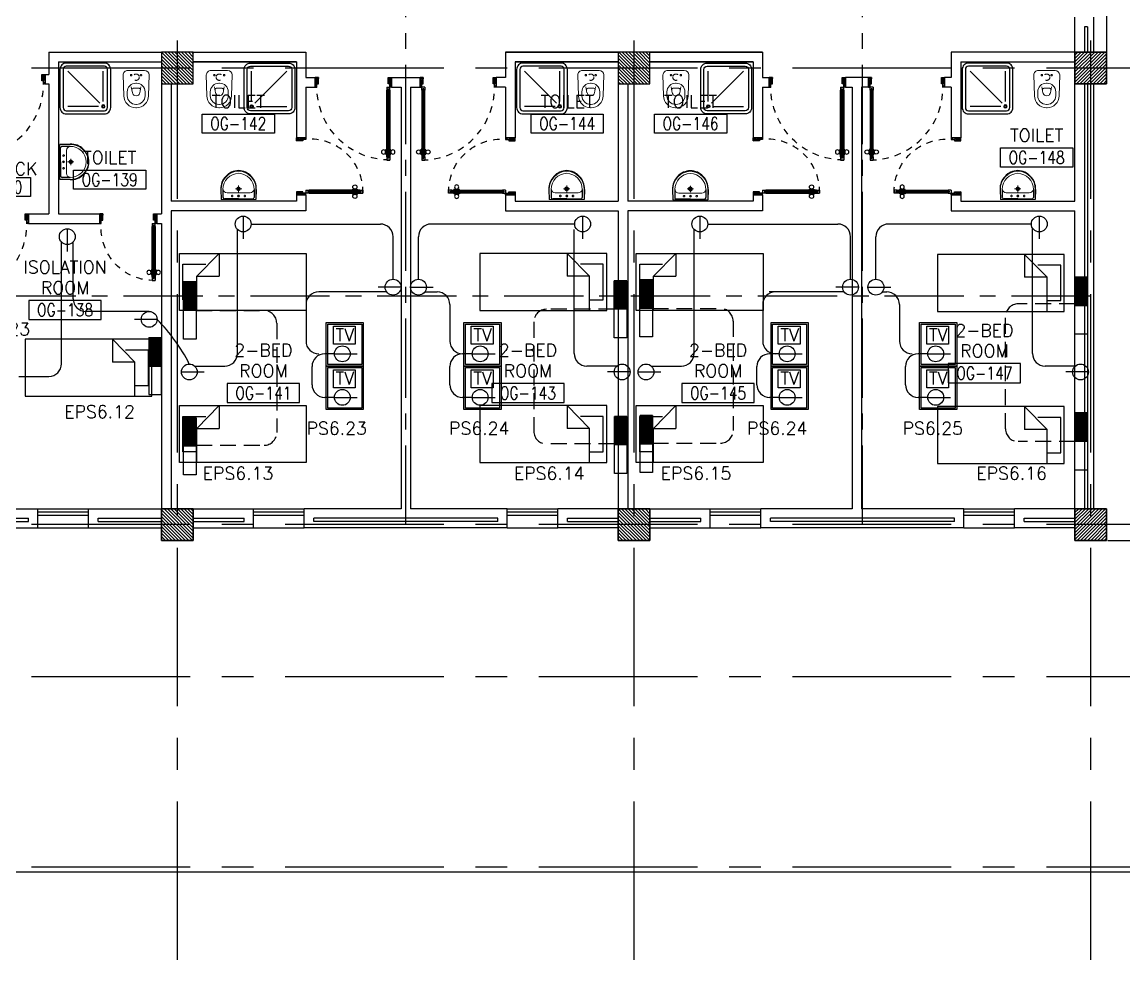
# Model space of a CAD drawing. Extents: x 0 to 93, y -1.5 to 78.
# Drawn here: x 65.62 to 83, y -1.46 to 13.32 of the extents above; entities that cross this region are included whole.
import ezdxf
from ezdxf.enums import TextEntityAlignment as Align

# ---------------------------------------------------------------- set-up
doc = ezdxf.new("R2010")
doc.units = 0
doc.header["$MEASUREMENT"] = 0
doc.header["$PDMODE"] = 34
for name, pattern in [('CENTER', [2, 1.25, -0.25, 0.25, -0.25]), ('CENTERX2', [4, 2.5, -0.5, 0.5, -0.5]), ('DASHED', [0.75, 0.5, -0.25]), ('HIDDEN', [0.375, 0.25, -0.125]), ('HIDDEN2', [0.1875, 0.125, -0.0625])]:
    doc.linetypes.add(name, pattern=pattern)
doc.layers.get('0').update_dxf_attribs({"color": 11, "linetype": 'CONTINUOUS'})
doc.layers.get('DEFPOINTS').update_dxf_attribs({"color": 11, "linetype": 'CONTINUOUS'})
for name, color, linetype in [('AX-DIM', 11, 'CONTINUOUS'), ('AXES', 11, 'CENTERX2'), ('AXES1', 11, 'CENTER'), ('COL', 11, 'CONTINUOUS'), ('DOOR', 11, 'CONTINUOUS'), ('E-CLINE', 4, 'CONTINUOUS'), ('E-HLINE', 4, 'HIDDEN'), ('E-SOCKETS', 4, 'CONTINUOUS'), ('E-TEXT', 4, 'CONTINUOUS'), ('FIX', 11, 'CONTINUOUS'), ('FUR', 11, 'CONTINUOUS'), ('HAT', 11, 'CONTINUOUS'), ('INSUL', 11, 'CONTINUOUS'), ('PROJ-L', 11, 'CONTINUOUS'), ('RM-BOX', 11, 'CONTINUOUS'), ('RM-NAME', 11, 'CONTINUOUS'), ('RM-NO', 11, 'CONTINUOUS'), ('WALL', 11, 'CONTINUOUS'), ('WIN', 11, 'CONTINUOUS')]:
    doc.layers.add(name, color=color, linetype=linetype)
doc.styles.add('ROMANS', font='ROMANS.shx', dxfattribs={"width": 0.6})
doc.dimstyles.new('DIM-OUT', dxfattribs={"dimscale": 0, "dimtxt": 0.24, "dimasz": 0.08, "dimexe": 0.02, "dimexo": 0.02, "dimgap": 0.05, "dimtad": 1, "dimdec": 0, "dimlfac": 1000, "dimzin": 0, "dimdsep": 46, "dimtxsty": 'ROMANS', "dimblk1": 'ARCHTICK', "dimblk2": 'ARCHTICK', "dimsah": 1, "dimcen": 0.01, "dimdle": 0.08, "dimclrd": 7, "dimclre": 7, "dimclrt": 2, "dimadec": 0, "dimazin": 0, "dimtp": 2, "dimtm": 2, "dimtfac": 0.114286, "dimtdec": 0, "dimtix": 1, "dimtmove": 2, "dimatfit": 3, "dimldrblk": 'ARCHTICK', "dimfxl": 0, "dimtolj": 1, "dimtzin": 0, "dimarcsym": 0})

# ---------------------------------------------------------------- blocks, each defined once
blk = doc.blocks.new('_ARCHTICK')
at = {"color": 0, "linetype": 'ByBlock', "const_width": 0.15}
blk.add_lwpolyline([(-0.5, -0.5), (0.5, 0.5)], dxfattribs=at)
blk = doc.blocks.new('*D193')
at = {"layer": 'AX-DIM', "color": 7, "lineweight": -2}
for p, q in [((91.572, 5.23), (91.572, -0.155)), ((90.892, 5.15), (91.592, 5.15)), ((48.947, -0.075), (91.592, -0.075))]:
    blk.add_line(p, q, dxfattribs=at)
at = {"layer": 'DEFPOINTS', "color": 0}
for p in [(90.872, 5.15), (48.927, -0.075), (91.572, -0.075)]:
    blk.add_point(p, dxfattribs=at)
at = {"layer": 'AX-DIM', "color": 7, "lineweight": -2, "xscale": 0.08, "yscale": 0.08, "zscale": 0.08}
for p, rotation in [((91.572, 5.15), 90), ((91.572, -0.075), 270)]:
    blk.add_blockref('_ARCHTICK', p, dxfattribs=dict(at, rotation=rotation))
at = {"layer": 'AX-DIM', "color": 2, "insert": (91.402, 2.537), "char_height": 0.24, "attachment_point": 5, "rotation": 90, "style": 'ROMANS'}
blk.add_mtext('\\A1;5225', dxfattribs=at)
blk = doc.blocks.new('*D162')
at = {"layer": 'AX-DIM', "color": 7, "lineweight": -2}
for p, q in [((82.742, 64.47), (91.592, 64.47)), ((91.572, 64.55), (91.572, 5.07)), ((82.742, 5.15), (91.592, 5.15))]:
    blk.add_line(p, q, dxfattribs=at)
at = {"layer": 'DEFPOINTS', "color": 0}
for p in [(82.722, 64.47), (82.722, 5.15), (91.572, 5.15)]:
    blk.add_point(p, dxfattribs=at)
at = {"layer": 'AX-DIM', "color": 7, "lineweight": -2, "xscale": 0.08, "yscale": 0.08, "zscale": 0.08}
for p, rotation in [((91.572, 64.47), 90), ((91.572, 5.15), 270)]:
    blk.add_blockref('_ARCHTICK', p, dxfattribs=dict(at, rotation=rotation))
at = {"layer": 'AX-DIM', "color": 2, "insert": (91.402, 34.81), "char_height": 0.24, "attachment_point": 5, "rotation": 90, "style": 'ROMANS'}
blk.add_mtext('\\A1;59320', dxfattribs=at)
blk = doc.blocks.new('WC1')
at = {"layer": 'FIX', "lineweight": 20}
for p, q in [((-210, 204), (-538, 194)), ((-727, 5), (-727, -5)), ((-674, 5), (-674, -5)), ((-534, 24), (-540, 0)), ((-540, 0), (-534, -24)), ((-475, 141), (-538, 141)), ((-395, 76), (-490, 60)), ((-339, 5), (-339, -5)), ((-137, 0), (-137, 131)), ((-137, -131), (-137, 0)), ((-538, -141), (-475, -141)), ((-490, -60), (-395, -76)), ((-538, -194), (-210, -204)), ((-213, -204), (-210, -204))]:
    blk.add_line(p, q, dxfattribs=at)
at = {"layer": 'FIX', "linetype": 'Continuous', "lineweight": 20}
blk.add_line((-420, -47), (-420, 45), dxfattribs=at)
at = {"layer": 'FIX', "linetype": 'HIDDEN2', "lineweight": 20, "ltscale": 0.3}
blk.add_circle((-245, 0), 49.8, dxfattribs=at)
at = {"layer": 'FIX', "linetype": 'HIDDEN', "lineweight": 20, "ltscale": 0.05}
for centre in [(-213, 78), (-213, -77)]:
    blk.add_circle(centre, 11.6, dxfattribs=at)
at = {"layer": 'FIX', "lineweight": 20}
for centre, radius, start, end in [((-538, 5), 189, 90, 180), ((-210, 131), 73, 360, 90), ((-538, 5), 136, 90, 180), ((-473, -7), 68.2, 128.9242, 152.8468), ((-464, -18), 82, 108.496, 128.9242), ((-475, 5), 136, 360, 90), ((-538, -5), 189, 180, 270), ((-538, -5), 136, 180, 270), ((-473, 7), 68.2, 207.1532, 231.0758), ((-464, 18), 82, 231.0758, 251.504), ((-475, -5), 136, 270, 0), ((-210, -131), 73, 270, 0)]:
    blk.add_arc(centre, radius, start, end, dxfattribs=at)
at = {"layer": 'FIX', "linetype": 'Continuous', "lineweight": 20}
for centre, start, end in [((-443, 46), 357.6662, 91.6121), ((-442, -46), 268.3879, 2.3338)]:
    blk.add_arc(centre, 22.3, start, end, dxfattribs=at)
blk = doc.blocks.new('SHR1')
at = {"layer": 'FIX'}
for p, q in [((-196, 196), (-700, 700)), ((-143, 218), (-143, 700)), ((-218, 143), (-700, 143))]:
    blk.add_line(p, q, dxfattribs=at)
for points in [[(-825, 125), (-825, 725, -0.414214), (-725, 825), (-125, 825, -0.414214), (-25, 725), (-25, 125, -0.414214), (-125, 25), (-725, 25, -0.414214)], [(-775, 125), (-775, 725, -0.414214), (-725, 775), (-125, 775, -0.414214), (-75, 725), (-75, 125, -0.414214), (-125, 75), (-725, 75, -0.414214)]]:
    blk.add_lwpolyline(points, format="xyb", close=True, dxfattribs=at)
for radius in [25, 15]:
    blk.add_circle((-143, 143), radius, dxfattribs=at)
blk = doc.blocks.new('LAV1')
at = {"layer": 'FIX', "linetype": 'ByBlock', "ltscale": 0.3}
for p, q in [((-280, 210), (-275, 50)), ((-245, 210), (-245, 85)), ((245, 210), (245, 85)), ((280, 210), (275, 50)), ((0, 60), (-220, 60)), ((0, 60), (220, 60))]:
    blk.add_line(p, q, dxfattribs=at)
at = {"layer": 'FIX', "linetype": 'Continuous', "lineweight": 20}
for p, q in [((-275, 210), (-275, 50)), ((275, 210), (275, 50)), ((0, 50), (-275, 50)), ((0, 50), (-252, 50)), ((0, 155), (-181, 155)), ((0, 155), (181, 155)), ((0, 50), (275, 50)), ((0, 50), (252, 50))]:
    blk.add_line(p, q, dxfattribs=at)
at = {"layer": 'FIX', "linetype": 'DASHED', "lineweight": 20, "ltscale": 0.05}
for p, q in [((50, 220), (-50, 220)), ((0, 170), (0, 270)), ((0, 170), (0, 270))]:
    blk.add_line(p, q, dxfattribs=at)
at = {"layer": 'FIX', "lineweight": 20}
for p, q in [((16, 107), (-15, 107)), ((0, 92), (0, 123))]:
    blk.add_line(p, q, dxfattribs=at)
for centre, radius in [((0, 220), 29.5), ((0, 220), 22.5), ((0, 107), 15.5)]:
    blk.add_circle(centre, radius, dxfattribs=at)
at = {"layer": 'FIX', "linetype": 'HIDDEN', "lineweight": 20, "ltscale": 0.05}
for centre in [(-100, 107), (100, 107)]:
    blk.add_circle(centre, 12.4, dxfattribs=at)
at = {"layer": 'FIX', "linetype": 'ByBlock', "ltscale": 0.3}
for centre, radius, start, end in [((7, 220), 287, 91.3776, 182.0064), ((-7, 220), 287, 357.9936, 88.6224), ((-220, 85), 24.9, 179.7021, 269.9486), ((220, 85), 24.9, 270.0514, 0.2979)]:
    blk.add_arc(centre, radius, start, end, dxfattribs=at)
at = {"layer": 'FIX', "linetype": 'Continuous', "lineweight": 20}
for centre, radius, start, end in [((8, 217), 283, 91.6988, 181.351), ((8, 212), 253, 91.7328, 180.4884), ((-8, 217), 283, 358.649, 88.3012), ((-8, 212), 253, 359.5116, 88.2672), ((-179, 222), 66.9, 190.2006, 268.0786), ((179, 222), 66.9, 271.9214, 349.7994)]:
    blk.add_arc(centre, radius, start, end, dxfattribs=at)
blk = doc.blocks.new('DOOR90')
at = {"layer": 'DOOR', "linetype": 'ByBlock'}
for p, q in [((0, 0), (-150, 0)), ((-200, -25), (-1000, -25)), ((-200, -42), (-1000, -42)), ((-200, -58), (-1000, -58)), ((-1000, -75), (-200, -75))]:
    blk.add_line(p, q, dxfattribs=at)
at = {"layer": 'DOOR', "color": 0, "linetype": 'ByBlock'}
for p, q in [((-150, 0), (-150, -25)), ((-150, 0), (0, 0)), ((0, -50), (0, 0)), ((-1050, -25), (-1050, -75)), ((-1050, -75), (-1050, -25)), ((-1000, -25), (-1050, -25)), ((-1000, -75), (-1050, -75)), ((-1020, -42), (-1020, -58)), ((-1000, -42), (-1020, -42)), ((-1000, -58), (-1020, -58)), ((-1000, -25), (-1000, -42)), ((-1000, -58), (-1000, -75)), ((-968, -25), (-968, -18)), ((-878, -18), (-968, -18)), ((-968, -75), (-968, -82)), ((-878, -82), (-968, -82)), ((-955, -18), (-955, -9)), ((-955, -9), (-890, -9)), ((-955, -18), (-890, -18)), ((-955, -82), (-955, -91)), ((-955, -82), (-890, -82)), ((-955, -91), (-890, -91)), ((-890, -18), (-890, -9)), ((-890, -82), (-890, -91)), ((-878, -25), (-878, -18)), ((-878, -75), (-878, -82)), ((-200, -42), (-200, -25)), ((-200, -25), (-150, -25)), ((-180, -42), (-200, -42)), ((-200, -75), (-200, -58)), ((-200, -58), (-180, -58)), ((-150, -75), (-200, -75)), ((-180, -58), (-180, -42)), ((-150, -75), (-150, -25)), ((-150, -25), (-100, -25)), ((-100, -25), (-100, -50)), ((-100, -50), (0, -50)), ((-100, -850), (0, -850)), ((-100, -875), (-100, -850)), ((0, -850), (0, -900)), ((-150, -900), (-150, -875)), ((-150, -875), (-100, -875)), ((0, -900), (-150, -900)), ((-150, -900), (0, -900))]:
    blk.add_line(p, q, dxfattribs=at)
at = {"layer": 'DOOR', "color": 9, "linetype": 'ByBlock'}
for p, q in [((0, -50), (-114, 0)), ((0, -50), (-40, 0)), ((0, -50), (-100, -37)), ((0, -850), (-114, -900)), ((0, -850), (-100, -863)), ((0, -850), (-40, -900))]:
    blk.add_line(p, q, dxfattribs=at)
at = {"layer": 'DOOR', "color": 0, "linetype": 'ByBlock'}
for centre in [(-923, 24), (-923, -124)]:
    blk.add_circle(centre, 32.4, dxfattribs=at)
at = {"layer": 'DOOR', "color": 9, "linetype": 'ByBlock'}
for centre, radius, start, end in [((0, -50), 74.4, 137.7764, 180), ((0, -50), 54.4, 113.2074, 180), ((0, -50), 154, 161.1053, 166.2858), ((0, -50), 134, 158.1598, 169.28), ((0, -50), 114, 154.0838, 167.3774), ((0, -50), 94.4, 148.0182, 180), ((0, -50), 34.4, 90, 180), ((0, -50), 14.4, 90, 180), ((0, -850), 94.4, 180, 211.9818), ((0, -850), 74.4, 180, 222.2236), ((0, -850), 54.4, 180, 246.7926), ((0, -850), 34.4, 180, 270), ((0, -850), 14.4, 180, 270), ((0, -850), 154, 193.7142, 198.8947), ((0, -850), 134, 190.72, 201.8402)]:
    blk.add_arc(centre, radius, start, end, dxfattribs=at)
at = {"layer": 'DOOR', "linetype": 'HIDDEN', "ltscale": 0.5}
blk.add_arc((-222, -50), 828, 178.2701, 275.003, dxfattribs=at)
blk = doc.blocks.new('DOOR100')
at = {"layer": 'DOOR', "color": 0, "linetype": 'ByBlock'}
for p, q in [((-83, 1129), (-83, 1219)), ((-76, 1219), (-83, 1219)), ((-76, 1251), (-76, 1301)), ((-76, 1301), (-26, 1301)), ((-26, 1301), (-76, 1301)), ((-59, 1251), (-76, 1251)), ((-59, 1251), (-59, 1271)), ((-43, 1271), (-59, 1271)), ((-43, 1251), (-43, 1271)), ((-26, 1251), (-43, 1251)), ((-26, 1251), (-26, 1301)), ((-26, 1219), (-19, 1219)), ((-19, 1129), (-19, 1219)), ((-92, 1206), (-92, 1141)), ((-83, 1206), (-92, 1206)), ((-83, 1141), (-92, 1141)), ((-83, 1206), (-83, 1141)), ((-76, 1129), (-83, 1129)), ((-26, 1129), (-19, 1129)), ((-19, 1206), (-19, 1141)), ((-19, 1206), (-10, 1206)), ((-19, 1141), (-10, 1141)), ((-10, 1206), (-10, 1141)), ((-76, 200), (-59, 200)), ((-76, 150), (-76, 200)), ((-59, 200), (-59, 180)), ((-59, 180), (-43, 180)), ((-43, 200), (-26, 200)), ((-43, 180), (-43, 200)), ((-26, 200), (-26, 150)), ((-1201, 0), (-1201, 150)), ((-1201, 150), (-1176, 150)), ((-1201, 150), (-1201, 0)), ((-1151, 0), (-1201, 0)), ((-1176, 150), (-1176, 100)), ((-1176, 100), (-1151, 100)), ((-1151, 100), (-1151, 0)), ((-76, 150), (-26, 150)), ((-51, 100), (-51, 0)), ((-26, 100), (-51, 100)), ((-51, 0), (-1, 0)), ((-1, 150), (-26, 150)), ((-26, 150), (-26, 100)), ((-1, 150), (-1, 0))]:
    blk.add_line(p, q, dxfattribs=at)
at = {"layer": 'DOOR', "linetype": 'ByBlock'}
for p, q in [((-76, 1251), (-76, 200)), ((-59, 200), (-59, 1251)), ((-43, 200), (-43, 1251)), ((-26, 200), (-26, 1251))]:
    blk.add_line(p, q, dxfattribs=at)
at = {"layer": 'DOOR', "color": 9, "linetype": 'ByBlock'}
for p, q in [((-1151, 0), (-1201, 114)), ((-1151, 0), (-1201, 40)), ((-1151, 0), (-1164, 100)), ((-51, 0), (-1, 114)), ((-51, 0), (-38, 100)), ((-51, 0), (-1, 40))]:
    blk.add_line(p, q, dxfattribs=at)
at = {"layer": 'DOOR', "color": 0, "linetype": 'ByBlock'}
for centre in [(-125, 1174), (22, 1174)]:
    blk.add_circle(centre, 32.4, dxfattribs=at)
at = {"layer": 'DOOR', "linetype": 'HIDDEN', "ltscale": 0.5}
blk.add_arc((-27, 152), 1149, 89.961, 180.0931, dxfattribs=at)
at = {"layer": 'DOOR', "color": 9, "linetype": 'ByBlock'}
for centre, radius, start, end in [((-1151, 0), 154, 103.7142, 108.8947), ((-1151, 0), 134, 100.72, 111.8402), ((-1151, 0), 94.4, 90, 121.9818), ((-1151, 0), 74.4, 90, 132.2236), ((-1151, 0), 54.4, 90, 156.7926), ((-1151, 0), 34.4, 90, 180), ((-1151, 0), 14.4, 90, 180), ((-51, 0), 94.4, 58.0182, 90), ((-51, 0), 74.4, 47.7764, 90), ((-51, 0), 54.4, 23.2074, 90), ((-51, 0), 34.4, 0, 90), ((-51, 0), 14.4, 0, 90), ((-51, 0), 134, 68.1598, 79.28), ((-51, 0), 114, 64.0838, 77.3774), ((-51, 0), 154, 71.1053, 76.2858)]:
    blk.add_arc(centre, radius, start, end, dxfattribs=at)
blk = doc.blocks.new('RM1')
at = {"layer": 'RM-BOX'}
blk.add_lwpolyline([(570, -200), (-570, -200), (-570, -500), (570, -500)], close=True, dxfattribs=at)
at = {"layer": 'RM-NAME', "style": 'ROMANS'}
for tag, p in [('ROOMNAME1', (0, 324)), ('ROOMNAME2', (0, 0))]:
    blk.add_attdef(tag, text='', height=200, dxfattribs=at).set_placement(p, align=Align.MIDDLE)
at = {"layer": 'RM-NO', "style": 'ROMANS', "width": 0.8}
blk.add_attdef('ROOMNO', text='', height=200, dxfattribs=at).set_placement((0, -350), align=Align.MIDDLE)
blk = doc.blocks.new('AH20A')
at = {"layer": 'FUR'}
for p, q in [((0, 0.5), (0, -0.5)), ((1, 0.5), (0, 0.5)), ((0.1358, 0.5), (0.1358, -0.0987)), ((1, -0.5), (1, 0.5)), ((0.1358, 0.3112), (0.0277, 0.3112)), ((0.0277, 0.3112), (0.0277, -0.3087)), ((0.1358, -0.0987), (0.3125, -0.5)), ((0.1358, -0.0987), (0.3125, -0.0987)), ((0.3125, -0.5), (0.3125, -0.0987)), ((0.0277, -0.3087), (0.2076, -0.3087)), ((0, -0.5), (1, -0.5))]:
    blk.add_line(p, q, dxfattribs=at)
blk = doc.blocks.new('*X99')
at = {"color": 0}
for p, q in [((253129, 125478), (253600, 125950)), ((253129, 125531), (253547, 125950)), ((253129, 125584), (253494, 125950)), ((253129, 125637), (253441, 125950)), ((253129, 125690), (253388, 125950)), ((253129, 125743), (253335, 125950)), ((253129, 125796), (253282, 125950)), ((253129, 125849), (253229, 125950)), ((253129, 125902), (253176, 125950)), ((253153, 125450), (253629, 125925)), ((253206, 125450), (253629, 125872)), ((253259, 125450), (253629, 125819)), ((253312, 125450), (253629, 125766)), ((253365, 125450), (253629, 125713)), ((253418, 125450), (253629, 125660)), ((253471, 125450), (253629, 125607)), ((253524, 125450), (253629, 125554)), ((253577, 125450), (253629, 125501))]:
    blk.add_line(p, q, dxfattribs=at)
blk = doc.blocks.new('COL50')
at = {"layer": 'COL'}
blk.add_lwpolyline([(-250, 250), (-250, -250), (250, -250), (250, 250)], close=True, dxfattribs=at)
blk = doc.blocks.new('*X92')
at = {"color": 0}
for p, q in [((245929, 169932), (246386, 170390)), ((245929, 169985), (246333, 170390)), ((245929, 170038), (246280, 170390)), ((245929, 170091), (246227, 170390)), ((245929, 170144), (246174, 170390)), ((245929, 170197), (246121, 170390)), ((245929, 170250), (246068, 170390)), ((245929, 170303), (246015, 170390)), ((245929, 170357), (245962, 170390)), ((245939, 169890), (246429, 170379)), ((245992, 169890), (246429, 170326)), ((246045, 169890), (246429, 170273)), ((246098, 169890), (246429, 170220)), ((246151, 169890), (246429, 170167)), ((246204, 169890), (246429, 170114)), ((246257, 169890), (246429, 170061)), ((246310, 169890), (246429, 170008)), ((246363, 169890), (246429, 169955)), ((246416, 169890), (246429, 169902))]:
    blk.add_line(p, q, dxfattribs=at)
blk = doc.blocks.new('*X91')
at = {"color": 0}
for p, q in [((238727, 169890), (239227, 170390)), ((238729, 169945), (239174, 170390)), ((238729, 169998), (239121, 170390)), ((238729, 170051), (239067, 170390)), ((238729, 170104), (239014, 170390)), ((238729, 170157), (238961, 170390)), ((238729, 170210), (238908, 170390)), ((238729, 170263), (238855, 170390)), ((238729, 170316), (238802, 170390)), ((238729, 170369), (238749, 170390)), ((238780, 169890), (239229, 170339)), ((238833, 169890), (239229, 170286)), ((238886, 169890), (239229, 170233)), ((238939, 169890), (239229, 170180)), ((238992, 169890), (239229, 170127)), ((239045, 169890), (239229, 170074)), ((239098, 169890), (239229, 170020)), ((239151, 169890), (239229, 169967)), ((239204, 169890), (239229, 169914))]:
    blk.add_line(p, q, dxfattribs=at)
blk = doc.blocks.new('*X100')
at = {"color": 0}
for p, q in [((253129, 118266), (253613, 118750)), ((253129, 118319), (253560, 118750)), ((253129, 118372), (253507, 118750)), ((253129, 118425), (253454, 118750)), ((253129, 118478), (253401, 118750)), ((253129, 118531), (253348, 118750)), ((253129, 118584), (253294, 118750)), ((253129, 118637), (253241, 118750)), ((253129, 118690), (253188, 118750)), ((253129, 118743), (253135, 118750)), ((253166, 118250), (253629, 118713)), ((253219, 118250), (253629, 118660)), ((253272, 118250), (253629, 118607)), ((253325, 118250), (253629, 118553)), ((253378, 118250), (253629, 118500)), ((253431, 118250), (253629, 118447)), ((253484, 118250), (253629, 118394)), ((253537, 118250), (253629, 118341)), ((253590, 118250), (253629, 118288))]:
    blk.add_line(p, q, dxfattribs=at)
blk = doc.blocks.new('*X85')
at = {"color": 0}
for p, q in [((245927, 177090), (246427, 177590)), ((245929, 177145), (246374, 177590)), ((245929, 177198), (246321, 177590)), ((245929, 177251), (246267, 177590)), ((245929, 177304), (246214, 177590)), ((245929, 177357), (246161, 177590)), ((245929, 177410), (246108, 177590)), ((245929, 177463), (246055, 177590)), ((245929, 177516), (246002, 177590)), ((245929, 177569), (245949, 177590)), ((245980, 177090), (246429, 177539)), ((246033, 177090), (246429, 177486)), ((246086, 177090), (246429, 177433)), ((246139, 177090), (246429, 177380)), ((246192, 177090), (246429, 177327)), ((246245, 177090), (246429, 177274)), ((246298, 177090), (246429, 177220)), ((246351, 177090), (246429, 177167)), ((246404, 177090), (246429, 177114))]:
    blk.add_line(p, q, dxfattribs=at)
blk = doc.blocks.new('*X86')
at = {"color": 0}
for p, q in [((238729, 177104), (239214, 177590)), ((238729, 177157), (239161, 177590)), ((238729, 177210), (239108, 177590)), ((238729, 177263), (239055, 177590)), ((238729, 177316), (239002, 177590)), ((238729, 177369), (238949, 177590)), ((238729, 177422), (238896, 177590)), ((238729, 177475), (238843, 177590)), ((238729, 177528), (238790, 177590)), ((238729, 177581), (238737, 177590)), ((238767, 177090), (239229, 177551)), ((238820, 177090), (239229, 177498)), ((238873, 177090), (239229, 177445)), ((238926, 177090), (239229, 177392)), ((238979, 177090), (239229, 177339)), ((239032, 177090), (239229, 177286)), ((239085, 177090), (239229, 177233)), ((239138, 177090), (239229, 177180)), ((239191, 177090), (239229, 177127))]:
    blk.add_line(p, q, dxfattribs=at)
blk = doc.blocks.new('BHU')
at = {"color": 8}
for p, q in [((0, -311), (145, 1)), ((0, -340), (159, 1)), ((0, -370), (173, 1)), ((0, -399), (187, 1)), ((0, -281), (132, 1)), ((0, -251), (118, 1)), ((0, -15), (7, 1)), ((0, -44), (21, 1)), ((0, -74), (35, 1)), ((0, -104), (49, 1)), ((0, -133), (63, 1)), ((0, -163), (76, 1)), ((0, -192), (90, 1)), ((0, -222), (104, 1)), ((0, -429), (199, -1)), ((4, -450), (199, -31)), ((18, -450), (199, -61)), ((32, -450), (199, -90)), ((45, -450), (199, -120)), ((59, -450), (199, -149)), ((73, -450), (199, -179)), ((87, -450), (199, -208)), ((101, -450), (199, -238)), ((114, -450), (199, -268)), ((128, -450), (199, -297)), ((142, -450), (199, -327)), ((156, -450), (199, -356)), ((169, -450), (199, -386)), ((183, -450), (199, -416)), ((197, -450), (199, -445))]:
    blk.add_line(p, q, dxfattribs=at)
at = {"layer": 'E-SOCKETS'}
for p, q in [((0, 450), (199, 450)), ((0, -450), (0, 450)), ((199, 450), (199, -450))]:
    blk.add_line(p, q, dxfattribs=at)
at = {"layer": 'E-SOCKETS', "color": 4}
for p, q in [((0, 1), (199, 1)), ((0, -450), (199, -450))]:
    blk.add_line(p, q, dxfattribs=at)

msp = doc.modelspace()

# ---------------------------------------------------------------- linework, layer by layer
at = {"layer": 'AXES'}
for p, q in [((68.0717, -1.4643), (68.0717, 77.3484)), ((75.2717, -1.4643), (75.2717, 77.3484)), ((82.4717, -1.4643), (82.4717, 77.3484)), ((92.2717, 12.6), (24.2317, 12.6)), ((92.2717, 5.4), (24.2317, 5.4)), ((92.2717, 3), (24.2317, 3)), ((92.2717, 0), (24.2317, 0))]:
    msp.add_line(p, q, dxfattribs=at)
at = {"layer": 'AXES1'}
for p, q in [((71.6717, 5.4), (71.6717, 64.22)), ((78.8717, 5.4), (78.8717, 64.22)), ((82.4717, 9), (21.8317, 9))]:
    msp.add_line(p, q, dxfattribs=at)
at = {"layer": 'COL'}
for points in [[(68.3217, 5.65), (68.3217, 5.15), (67.8217, 5.15), (67.8217, 5.65)], [(75.5217, 5.65), (75.5217, 5.15), (75.0217, 5.15), (75.0217, 5.65)]]:
    msp.add_lwpolyline(points, close=True, dxfattribs=at)
at = {"layer": 'E-CLINE', "color": 4, "linetype": 'ByBlock'}
for p, q in [((69.2342, 10.1403), (71.2717, 10.1403)), ((74.3353, 10.1403), (72.0717, 10.1403)), ((76.4342, 10.1403), (78.4842, 10.1403)), ((81.5353, 10.1403), (79.2842, 10.1403)), ((81.552, 8.1001), (81.552, 10.0778)), ((69.0174, 8.1001), (69.0174, 10.0554)), ((71.4717, 9.2701), (71.4717, 9.9403)), ((71.8717, 9.2701), (71.8717, 9.9403)), ((74.3259, 8.1001), (74.3259, 10.0554)), ((76.2174, 8.1001), (76.2174, 10.0554)), ((78.6842, 9.2701), (78.6842, 9.9403)), ((79.0842, 9.2701), (79.0842, 9.9403)), ((66.2435, 7.9368), (66.2435, 9.8554)), ((66.427, 8.9615), (66.427, 9.8554)), ((71.3721, 9.0695), (70.2989, 9.0695)), ((71.9712, 9.0695), (72.1678, 9.0695)), ((78.5846, 9.0695), (77.3989, 9.0695)), ((79.1837, 9.0695), (79.2548, 9.0695)), ((70.0989, 8.8695), (70.0989, 8.2941)), ((72.3678, 8.8695), (72.3678, 8.2941)), ((77.2989, 8.8695), (77.2989, 8.2941)), ((79.4548, 8.8695), (79.4548, 8.2941)), ((70.5467, 8.0941), (70.394, 8.0941)), ((72.7204, 8.0941), (72.5678, 8.0941)), ((77.5611, 8.0941), (77.4085, 8.0941)), ((79.9025, 8.0941), (79.7498, 8.0941)), ((68.3431, 7.9001), (68.8174, 7.9001)), ((70.194, 7.6067), (70.194, 7.8941)), ((72.3678, 7.6067), (72.3678, 7.8941)), ((75.0002, 7.9001), (74.5259, 7.9001)), ((75.5431, 7.9001), (76.0174, 7.9001)), ((77.2085, 7.6067), (77.2085, 7.8941)), ((79.5498, 7.6067), (79.5498, 7.8941)), ((82.2263, 7.9001), (81.752, 7.9001)), ((70.5467, 7.4067), (70.394, 7.4067)), ((72.7204, 7.4067), (72.5678, 7.4067)), ((77.5611, 7.4067), (77.4085, 7.4067)), ((79.9025, 7.4067), (79.7498, 7.4067))]:
    msp.add_line(p, q, dxfattribs=at)
at = {"layer": 'E-CLINE', "linetype": 'Continuous'}
for p, q in [((67.626, 8.7615), (66.627, 8.7615)), ((65.573, 7.7368), (66.0435, 7.7368))]:
    msp.add_line(p, q, dxfattribs=at)
at = {"layer": 'E-CLINE', "color": 4, "linetype": 'ByBlock'}
for centre, start, end in [((71.2717, 9.9403), 0, 90), ((72.0717, 9.9403), 90, 180), ((78.4842, 9.9403), 0, 90), ((79.2842, 9.9403), 90, 180), ((70.2989, 8.8695), 90, 180), ((72.1678, 8.8695), 0, 90), ((77.4989, 8.8695), 90, 180), ((79.2548, 8.8695), 0, 90), ((70.2989, 8.2941), 180, 270), ((72.5678, 8.2941), 180, 270), ((77.4989, 8.2941), 180, 270), ((79.6548, 8.2941), 180, 270), ((68.8174, 8.1001), 270, 0), ((70.394, 7.8941), 90, 180), ((72.5678, 7.8941), 90, 180), ((74.5259, 8.1001), 180, 270), ((76.0174, 8.1001), 270, 0), ((77.4085, 7.8941), 90, 180), ((79.7498, 7.8941), 90, 180), ((81.752, 8.1001), 180, 270), ((70.394, 7.6067), 180, 270), ((72.5678, 7.6067), 180, 270), ((77.4085, 7.6067), 180, 270), ((79.7498, 7.6067), 180, 270)]:
    msp.add_arc(centre, 0.2, start, end, dxfattribs=at)
at = {"layer": 'E-CLINE', "linetype": 'Continuous'}
for centre, radius, start, end in [((66.627, 8.9615), 0.2, 180, 270), ((65.7324, 6.6442), 2.8362, 27.01544, 44.62418), ((66.0435, 7.9368), 0.2, 270, 0)]:
    msp.add_arc(centre, radius, start, end, dxfattribs=at)
at = {"layer": 'E-HLINE', "color": 4}
for p, q in [((82.2216, 8.8817), (81.3275, 8.8817)), ((68.3678, 8.7752), (69.4368, 8.7752)), ((74.9596, 8.7958), (73.8905, 8.7958)), ((75.5634, 8.8091), (76.6324, 8.8091)), ((69.6368, 8.5752), (69.6368, 6.8513)), ((73.6905, 8.5958), (73.6905, 6.8718)), ((76.8324, 8.6091), (76.8324, 6.8851)), ((81.1275, 6.9096), (81.1275, 8.6817)), ((68.3684, 6.6513), (69.4368, 6.6513)), ((74.9589, 6.6718), (73.8905, 6.6718)), ((75.5641, 6.6851), (76.6324, 6.6851)), ((82.2223, 6.7096), (81.3275, 6.7096))]:
    msp.add_line(p, q, dxfattribs=at)
for centre, start, end in [((81.3275, 8.6817), 90, 180), ((69.4368, 8.5752), 0, 90), ((73.8905, 8.5958), 90, 180), ((76.6324, 8.6091), 0, 90), ((69.4368, 6.8513), 270, 0), ((73.8905, 6.8718), 180, 270), ((76.6324, 6.8851), 270, 0), ((81.3275, 6.9096), 180, 270)]:
    msp.add_arc(centre, 0.2, start, end, dxfattribs=at)
at = {"layer": 'E-SOCKETS'}
for p, q in [((69.1092, 10.2653), (69.1092, 9.907)), ((74.4603, 10.2653), (74.4603, 9.907)), ((76.3092, 10.2653), (76.3092, 9.907)), ((81.6603, 10.2653), (81.6603, 9.907)), ((66.3353, 10.0653), (66.3353, 9.707)), ((71.5967, 9.1451), (71.2383, 9.1451)), ((71.7467, 9.1451), (72.105, 9.1451)), ((78.8092, 9.1451), (78.4508, 9.1451)), ((78.9592, 9.1451), (79.3175, 9.1451)), ((67.751, 8.6365), (67.3927, 8.6365)), ((70.4159, 7.9005), (70.4159, 8.5878)), ((70.4159, 8.5878), (71.0019, 8.5878)), ((71.0019, 8.5878), (71.0019, 7.9005)), ((72.5897, 7.9005), (72.5897, 8.5878)), ((72.5897, 8.5878), (73.1756, 8.5878)), ((73.1756, 8.5878), (73.1756, 7.9005)), ((77.4304, 7.9005), (77.4304, 8.5878)), ((77.4304, 8.5878), (78.0163, 8.5878)), ((78.0163, 8.5878), (78.0163, 7.9005)), ((79.7717, 8.5878), (80.3576, 8.5878)), ((79.7717, 7.9005), (79.7717, 8.5878)), ((80.3576, 8.5878), (80.3576, 7.9005)), ((70.5467, 8.0941), (70.905, 8.0941)), ((72.7204, 8.0941), (73.0788, 8.0941)), ((77.5611, 8.0941), (77.9195, 8.0941)), ((79.9025, 8.0941), (80.2608, 8.0941)), ((70.4159, 7.9005), (71.0019, 7.9005)), ((71.0019, 7.9005), (70.4159, 7.9005)), ((70.4159, 7.2131), (70.4159, 7.9005)), ((71.0019, 7.9005), (71.0019, 7.2131)), ((72.5897, 7.9005), (73.1756, 7.9005)), ((73.1756, 7.9005), (72.5897, 7.9005)), ((72.5897, 7.2131), (72.5897, 7.9005)), ((73.1756, 7.9005), (73.1756, 7.2131)), ((77.4304, 7.9005), (78.0163, 7.9005)), ((78.0163, 7.9005), (77.4304, 7.9005)), ((77.4304, 7.2131), (77.4304, 7.9005)), ((78.0163, 7.9005), (78.0163, 7.2131)), ((79.7717, 7.9005), (80.3576, 7.9005)), ((80.3576, 7.9005), (79.7717, 7.9005)), ((79.7717, 7.2131), (79.7717, 7.9005)), ((80.3576, 7.9005), (80.3576, 7.2131)), ((68.1342, 7.8075), (68.4925, 7.8075)), ((75.2092, 7.8075), (74.8508, 7.8075)), ((75.3342, 7.8075), (75.6925, 7.8075)), ((82.4353, 7.8075), (82.0769, 7.8075)), ((70.5467, 7.4067), (70.905, 7.4067)), ((72.7204, 7.4067), (73.0788, 7.4067)), ((77.5611, 7.4067), (77.9195, 7.4067)), ((79.9025, 7.4067), (80.2608, 7.4067)), ((71.0019, 7.2131), (70.4159, 7.2131)), ((73.1756, 7.2131), (72.5897, 7.2131)), ((78.0163, 7.2131), (77.4304, 7.2131)), ((80.3576, 7.2131), (79.7717, 7.2131))]:
    msp.add_line(p, q, dxfattribs=at)
at = {"layer": 'E-SOCKETS', "color": 8}
for p, q in [((70.4409, 7.9255), (70.4409, 8.5628)), ((70.4409, 8.5628), (70.9769, 8.5628)), ((70.9769, 8.5628), (70.9769, 7.9255)), ((72.6147, 7.9255), (72.6147, 8.5628)), ((72.6147, 8.5628), (73.1506, 8.5628)), ((73.1506, 8.5628), (73.1506, 7.9255)), ((77.4554, 7.9255), (77.4554, 8.5628)), ((77.4554, 8.5628), (77.9913, 8.5628)), ((77.9913, 8.5628), (77.9913, 7.9255)), ((79.7967, 8.5628), (80.3326, 8.5628)), ((79.7967, 7.9255), (79.7967, 8.5628)), ((80.3326, 8.5628), (80.3326, 7.9255)), ((70.9769, 7.9255), (70.4409, 7.9255)), ((70.4409, 7.8755), (70.9769, 7.8755)), ((70.4409, 7.2381), (70.4409, 7.8755)), ((70.9769, 7.8755), (70.9769, 7.2381)), ((73.1506, 7.9255), (72.6147, 7.9255)), ((72.6147, 7.8755), (73.1506, 7.8755)), ((72.6147, 7.2381), (72.6147, 7.8755)), ((73.1506, 7.8755), (73.1506, 7.2381)), ((77.9913, 7.9255), (77.4554, 7.9255)), ((77.4554, 7.8755), (77.9913, 7.8755)), ((77.4554, 7.2381), (77.4554, 7.8755)), ((77.9913, 7.8755), (77.9913, 7.2381)), ((80.3326, 7.9255), (79.7967, 7.9255)), ((79.7967, 7.8755), (80.3326, 7.8755)), ((79.7967, 7.2381), (79.7967, 7.8755)), ((80.3326, 7.8755), (80.3326, 7.2381)), ((70.9769, 7.2381), (70.4409, 7.2381)), ((73.1506, 7.2381), (72.6147, 7.2381)), ((77.9913, 7.2381), (77.4554, 7.2381)), ((80.3326, 7.2381), (79.7967, 7.2381))]:
    msp.add_line(p, q, dxfattribs=at)
at = {"layer": 'E-SOCKETS'}
for points in [[(70.53, 8.2445), (70.53, 8.5306), (70.875, 8.5306), (70.875, 8.2445)], [(72.7037, 8.2445), (72.7037, 8.5306), (73.0488, 8.5306), (73.0488, 8.2445)], [(77.5444, 8.2445), (77.5444, 8.5306), (77.8895, 8.5306), (77.8895, 8.2445)], [(79.8858, 8.2445), (79.8858, 8.5306), (80.2308, 8.5306), (80.2308, 8.2445)], [(70.53, 7.5572), (70.53, 7.8432), (70.875, 7.8432), (70.875, 7.5572)], [(72.7037, 7.5572), (72.7037, 7.8432), (73.0488, 7.8432), (73.0488, 7.5572)], [(77.5444, 7.5572), (77.5444, 7.8432), (77.8895, 7.8432), (77.8895, 7.5572)], [(79.8858, 7.5572), (79.8858, 7.8432), (80.2308, 7.8432), (80.2308, 7.5572)]]:
    msp.add_lwpolyline(points, close=True, dxfattribs=at)
for centre in [(69.1092, 10.1403), (74.4603, 10.1403), (76.3092, 10.1403), (81.6603, 10.1403), (66.3353, 9.9403), (71.4717, 9.1451), (71.8717, 9.1451), (78.6842, 9.1451), (79.0842, 9.1451), (67.626, 8.6365), (70.6717, 8.0941), (72.8454, 8.0941), (77.6861, 8.0941), (80.0275, 8.0941), (68.2592, 7.8075), (75.0842, 7.8075), (75.4592, 7.8075), (82.3103, 7.8075), (70.6717, 7.4067), (72.8454, 7.4067), (77.6861, 7.4067), (80.0275, 7.4067)]:
    msp.add_circle(centre, 0.125, dxfattribs=at)
at = {"layer": 'INSUL'}
for p, q in [((82.3717, 13.25), (82.3717, 12.85)), ((82.4217, 13.25), (82.3717, 13.25)), ((82.4217, 13.25), (82.4217, 12.85)), ((82.3717, 12.35), (82.3717, 5.65)), ((82.4217, 12.35), (82.4217, 5.65)), ((64.7217, 5.5), (65.7217, 5.5)), ((64.7217, 5.45), (65.7217, 5.45)), ((65.7217, 5.45), (65.7217, 5.5)), ((66.8217, 5.5), (67.8217, 5.5)), ((66.8217, 5.45), (66.8217, 5.5)), ((66.8217, 5.45), (67.8217, 5.45)), ((68.3217, 5.5), (69.1217, 5.5)), ((68.3217, 5.45), (69.1217, 5.45)), ((69.1217, 5.45), (69.1217, 5.5)), ((70.2217, 5.45), (70.2217, 5.5)), ((73.1217, 5.5), (70.2217, 5.5)), ((73.1217, 5.45), (70.2217, 5.45)), ((73.1217, 5.45), (73.1217, 5.5)), ((74.2217, 5.45), (74.2217, 5.5)), ((74.2217, 5.5), (75.0217, 5.5)), ((74.2217, 5.45), (75.0217, 5.45)), ((75.5217, 5.5), (76.3217, 5.5)), ((75.5217, 5.45), (76.3217, 5.45)), ((76.3217, 5.45), (76.3217, 5.5)), ((77.4217, 5.45), (77.4217, 5.5)), ((80.3217, 5.5), (77.4217, 5.5)), ((80.3217, 5.45), (77.4217, 5.45)), ((80.3217, 5.45), (80.3217, 5.5)), ((81.4217, 5.45), (81.4217, 5.5)), ((81.4217, 5.5), (82.2217, 5.5)), ((81.4217, 5.45), (82.2217, 5.45))]:
    msp.add_line(p, q, dxfattribs=at)
at = {"layer": 'PROJ-L'}
msp.add_line((82.7217, 19.55), (82.7217, 12.85), dxfattribs=at)
at = {"layer": 'RM-NO'}
for p, q in [((65.9842, 12.5), (65.9842, 12.35)), ((70.2467, 12.45), (70.2467, 12.3)), ((71.4467, 12.45), (71.4467, 12.3)), ((71.8967, 12.45), (71.8967, 12.3)), ((73.0967, 12.45), (73.0967, 12.3)), ((77.4029, 12.45), (77.4029, 12.3)), ((78.6029, 12.45), (78.6029, 12.3)), ((78.9654, 12.45), (78.9654, 12.3)), ((80.1654, 12.45), (80.1654, 12.3)), ((65.7217, 10.3), (65.7217, 10.15))]:
    msp.add_line(p, q, dxfattribs=at)
at = {"layer": 'WALL'}
for p, q in [((82.2217, 12.85), (82.2217, 13.4)), ((82.5217, 12.85), (82.5217, 13.4)), ((66.0467, 12.85), (66.0467, 12.5)), ((66.1967, 12.7), (66.1967, 10.3)), ((69.9467, 12.7), (69.9467, 11.5)), ((70.0967, 12.85), (70.0967, 12.45)), ((73.2467, 12.85), (73.2467, 12.45)), ((73.3967, 12.7), (73.3967, 11.5)), ((77.1467, 12.7), (77.1467, 11.5)), ((77.2967, 12.85), (77.2967, 12.45)), ((80.2717, 12.85), (80.2717, 12.45)), ((80.4217, 12.7), (80.4217, 11.5)), ((66.0467, 12.35), (66.0467, 10.3)), ((67.8217, 12.35), (67.8217, 10.3)), ((67.9717, 12.35), (67.9717, 10.5)), ((71.4467, 12.45), (71.8967, 12.45)), ((75.0217, 12.35), (75.0217, 10.5)), ((75.1717, 12.35), (75.1717, 10.5)), ((82.2217, 10.5), (82.2217, 12.35)), ((82.5217, 5.65), (82.5217, 12.35)), ((70.0967, 12.3), (70.0967, 11.5)), ((71.5967, 12.3), (71.5967, 5.65)), ((71.7467, 12.3), (71.8967, 12.3)), ((71.7467, 12.3), (71.7467, 5.65)), ((73.2467, 12.3), (73.2467, 11.5)), ((77.2967, 12.3), (77.2967, 11.5)), ((78.7092, 12.3), (78.7092, 5.65)), ((78.8592, 12.3), (78.8592, 5.65)), ((80.2717, 12.3), (80.2717, 11.5)), ((70.0967, 11.5), (69.9467, 11.5)), ((73.2467, 11.5), (73.3967, 11.5)), ((77.2967, 11.5), (77.1467, 11.5)), ((80.2717, 11.5), (80.4217, 11.5)), ((70.0967, 10.6), (69.9467, 10.6)), ((69.9467, 10.6), (69.9467, 10.5)), ((70.0967, 10.6), (70.0967, 10.35)), ((73.2467, 10.6), (73.3967, 10.6)), ((73.2467, 10.6), (73.2467, 10.35)), ((73.3967, 10.6), (73.3967, 10.5)), ((77.2967, 10.6), (77.1467, 10.6)), ((77.1467, 10.6), (77.1467, 10.5)), ((77.2967, 10.6), (77.2967, 10.35)), ((80.2717, 10.6), (80.4217, 10.6)), ((80.2717, 10.6), (80.2717, 10.35)), ((80.4217, 10.6), (80.4217, 10.5)), ((69.9467, 10.5), (67.9717, 10.5)), ((73.3967, 10.5), (75.0217, 10.5)), ((77.1467, 10.5), (75.1717, 10.5)), ((80.4217, 10.5), (82.2217, 10.5)), ((66.8467, 10.3), (66.8467, 10.15)), ((67.7467, 10.3), (67.7467, 10.15)), ((70.0967, 10.35), (67.9717, 10.35)), ((67.9717, 10.35), (67.9717, 5.65)), ((73.2467, 10.35), (75.0217, 10.35)), ((75.0217, 10.35), (75.0217, 5.65)), ((77.2967, 10.35), (75.1717, 10.35)), ((75.1717, 10.35), (75.1717, 5.65)), ((80.2717, 10.35), (82.2217, 10.35)), ((82.2217, 5.65), (82.2217, 10.35)), ((67.8217, 10.15), (67.8217, 5.65)), ((64.7217, 5.65), (65.8717, 5.65)), ((65.8717, 5.35), (65.8717, 5.65)), ((66.6717, 5.35), (66.6717, 5.65)), ((66.6717, 5.65), (67.8217, 5.65)), ((68.3217, 5.65), (69.2717, 5.65)), ((69.2717, 5.35), (69.2717, 5.65)), ((70.0717, 5.35), (70.0717, 5.65)), ((71.5967, 5.65), (70.0717, 5.65)), ((73.2717, 5.65), (71.7467, 5.65)), ((73.2717, 5.35), (73.2717, 5.65)), ((74.0717, 5.35), (74.0717, 5.65)), ((75.0217, 5.65), (74.0717, 5.65)), ((75.5217, 5.65), (76.4717, 5.65)), ((76.4717, 5.35), (76.4717, 5.65)), ((77.2717, 5.35), (77.2717, 5.65)), ((78.7092, 5.65), (77.2717, 5.65)), ((80.4717, 5.65), (78.8592, 5.65)), ((80.4717, 5.35), (80.4717, 5.65)), ((81.2717, 5.35), (81.2717, 5.65)), ((82.2217, 5.65), (81.2717, 5.65)), ((64.7217, 5.35), (65.8717, 5.35)), ((66.6717, 5.35), (67.8217, 5.35)), ((68.3217, 5.35), (69.2717, 5.35)), ((73.2717, 5.35), (70.0717, 5.35)), ((75.0217, 5.35), (74.0717, 5.35)), ((75.5217, 5.35), (76.4717, 5.35)), ((80.4717, 5.35), (77.2717, 5.35)), ((82.2217, 5.35), (81.2717, 5.35))]:
    msp.add_line(p, q, dxfattribs=at)
at = {"layer": 'WALL', "linetype": 'ByBlock'}
for p, q in [((66.0467, 12.85), (67.8197, 12.85)), ((66.1967, 12.7), (67.8197, 12.7)), ((68.3217, 12.85), (70.0967, 12.85)), ((68.3217, 12.85), (70.0967, 12.85)), ((68.3217, 12.7), (69.9467, 12.7)), ((69.9467, 12.7), (68.3217, 12.7)), ((75.0217, 12.85), (73.2467, 12.85)), ((75.0217, 12.85), (73.2467, 12.85)), ((73.2467, 12.85), (75.0217, 12.85)), ((75.0217, 12.7), (73.3967, 12.7)), ((73.3967, 12.7), (75.0217, 12.7)), ((73.3967, 12.7), (75.0217, 12.7)), ((75.5217, 12.85), (77.2967, 12.85)), ((75.5217, 12.85), (77.2967, 12.85)), ((77.2967, 12.85), (75.5217, 12.85)), ((75.5217, 12.7), (77.1467, 12.7)), ((75.5217, 12.7), (77.1467, 12.7)), ((77.1467, 12.7), (75.5217, 12.7)), ((77.1467, 12.7), (75.5217, 12.7)), ((82.2217, 12.85), (80.2717, 12.85)), ((80.4217, 12.7), (82.2217, 12.7)), ((80.4217, 12.7), (82.2217, 12.7)), ((65.9842, 12.5), (66.0467, 12.5)), ((65.9842, 12.35), (66.0467, 12.35)), ((70.0967, 12.45), (70.2467, 12.45)), ((73.2467, 12.45), (73.0967, 12.45)), ((77.2967, 12.45), (77.4029, 12.45)), ((78.9654, 12.45), (78.6029, 12.45)), ((80.2717, 12.45), (80.1654, 12.45)), ((70.0967, 12.3), (70.2467, 12.3)), ((71.4467, 12.3), (71.5967, 12.3)), ((73.2467, 12.3), (73.0967, 12.3)), ((77.2967, 12.3), (77.4029, 12.3)), ((78.6029, 12.3), (78.7092, 12.3)), ((78.9654, 12.3), (78.8592, 12.3)), ((80.2717, 12.3), (80.1654, 12.3)), ((65.7217, 10.3), (66.0467, 10.3)), ((66.1967, 10.3), (66.8467, 10.3)), ((67.7467, 10.3), (67.8217, 10.3)), ((65.7217, 10.15), (66.8467, 10.15)), ((67.7467, 10.15), (67.8217, 10.15))]:
    msp.add_line(p, q, dxfattribs=at)
at = {"layer": 'WALL', "linetype": 'ByBlock', "ltscale": 0.3}
for points in [[(67.8217, 12.35), (68.3217, 12.35), (68.3217, 12.85), (67.8217, 12.85)], [(75.0217, 12.35), (75.5217, 12.35), (75.5217, 12.85), (75.0217, 12.85)], [(82.2217, 12.35), (82.7217, 12.35), (82.7217, 12.85), (82.2217, 12.85)], [(67.8217, 5.15), (68.3217, 5.15), (68.3217, 5.65), (67.8217, 5.65)], [(75.0217, 5.15), (75.5217, 5.15), (75.5217, 5.65), (75.0217, 5.65)], [(82.2217, 5.15), (82.7217, 5.15), (82.7217, 5.65), (82.2217, 5.65)]]:
    msp.add_lwpolyline(points, close=True, dxfattribs=at)
at = {"layer": 'WIN'}
for p, q in [((65.8717, 5.65), (66.6717, 5.65)), ((65.8717, 5.6), (66.6717, 5.6)), ((69.2717, 5.65), (70.0717, 5.65)), ((69.2717, 5.6), (70.0717, 5.6)), ((73.2717, 5.65), (74.0717, 5.65)), ((73.2717, 5.6), (74.0717, 5.6)), ((76.4717, 5.65), (77.2717, 5.65)), ((76.4717, 5.6), (77.2717, 5.6)), ((80.4717, 5.65), (81.2717, 5.65)), ((80.4717, 5.6), (81.2717, 5.6)), ((65.8717, 5.55), (66.6717, 5.55)), ((69.2717, 5.55), (70.0717, 5.55)), ((73.2717, 5.55), (74.0717, 5.55)), ((76.4717, 5.55), (77.2717, 5.55)), ((80.4717, 5.55), (81.2717, 5.55)), ((65.8717, 5.35), (66.6717, 5.35)), ((69.2717, 5.35), (70.0717, 5.35)), ((73.2717, 5.35), (74.0717, 5.35)), ((76.4717, 5.35), (77.2717, 5.35)), ((80.4717, 5.35), (81.2717, 5.35))]:
    msp.add_line(p, q, dxfattribs=at)

# ---------------------------------------------------------------- block references
at = {"layer": 'COL', "xscale": 0.001, "yscale": 0.001, "zscale": 0.001, "rotation": 180}
for p in [(68.0717, 12.6), (75.2717, 12.6)]:
    msp.add_blockref('COL50', p, dxfattribs=at)
at = {"layer": 'COL', "xscale": -0.001, "yscale": 0.001, "zscale": 0.001}
for p in [(82.4717, 12.6), (82.4717, 5.4)]:
    msp.add_blockref('COL50', p, dxfattribs=at)
at = {"layer": 'DOOR', "color": 0, "linetype": 'ByBlock', "yscale": 0.001, "zscale": 0.001}
for name, p, xscale, rotation in [('DOOR100', (64.7842, 12.5), 0.001, 180), ('DOOR100', (71.4467, 12.45), -0.001, 180), ('DOOR100', (71.8967, 12.45), 0.001, 180), ('DOOR100', (78.6029, 12.45), -0.001, 180), ('DOOR100', (78.9654, 12.45), 0.001, 180), ('DOOR90', (69.9467, 10.6), 0.001, 180), ('DOOR90', (73.3967, 10.6), -0.001, 180), ('DOOR90', (77.1467, 10.6), 0.001, 180), ('DOOR90', (80.4217, 10.6), -0.001, 180), ('DOOR100', (64.5217, 10.3), 0.001, 180), ('DOOR90', (67.7467, 10.3), -0.001, 270)]:
    msp.add_blockref(name, p, dxfattribs=dict(at, xscale=xscale, rotation=rotation))
at = {"layer": 'E-CLINE', "color": 4, "yscale": 0.001000000003841706, "zscale": 0.001, "rotation": 180}
for p, xscale in [((68.3678, 8.7764), 0.001000000003841706), ((75.1589, 8.7969), 0.001000000003841706), ((75.5634, 8.8102), 0.001000000003841706), ((82.421, 8.8507), 0.001000000003841706), ((67.6223, 7.9), -0.001000000003841706), ((82.4217, 6.7107), 0.001000000003841706), ((68.3684, 6.6364), 0.001000000003841706), ((75.1596, 6.6569), 0.001000000003841706), ((75.5641, 6.6702), 0.001000000003841706)]:
    msp.add_blockref('BHU', p, dxfattribs=dict(at, xscale=xscale))
at = {"layer": 'FIX'}
for name, p, xscale, yscale, zscale, rotation in [('SHR1', (67.0447, 11.852), -0.001, 0.001, 0.001, 90), ('WC1', (67.4209, 12.7), 0.001, 0.001, 0.001, 90), ('WC1', (68.7312, 12.7), -0.001, 0.001, 0.001, 270), ('SHR1', (69.0987, 11.852), 0.001, 0.001, 0.001, 270), ('SHR1', (74.2447, 11.852), -0.001, 0.001, 0.001, 90), ('WC1', (74.5892, 12.7), 0.001, 0.001, 0.001, 90), ('WC1', (75.9312, 12.7), -0.001, 0.001, 0.001, 270), ('SHR1', (76.2987, 11.852), 0.001, 0.001, 0.001, 270), ('SHR1', (81.2697, 11.852), -0.001, 0.001, 0.001, 90), ('WC1', (81.7777, 12.7), 0.001, 0.001, 0.001, 90), ('AH20A', (68.1037, 9.2269), -2, 0.9, 2, 180), ('AH20A', (74.8409, 9.2269), 2, 0.9, 2, 180), ('AH20A', (75.3057, 9.2269), -2, 0.9, 2, 180), ('AH20A', (82.0534, 9.212), 2, 0.9, 2, 180), ('AH20A', (67.6706, 7.8753), 2, 0.9, 2, 180), ('AH20A', (68.1037, 6.828), -2, 0.9, 2, 180), ('AH20A', (74.8409, 6.828), 2, 0.9, 2, 180), ('AH20A', (75.3057, 6.828), -2, 0.9, 2, 180), ('AH20A', (82.0534, 6.8132), 2, 0.9, 2, 180)]:
    msp.add_blockref(name, p, dxfattribs=dict(at, xscale=xscale, yscale=yscale, zscale=zscale, rotation=rotation))
at = {"layer": 'FIX', "linetype": 'ByBlock', "ltscale": 0.3, "xscale": 0.001, "yscale": 0.001, "zscale": 0.001, "rotation": 270}
msp.add_blockref('LAV1', (66.1697, 11.1196), dxfattribs=at)
at = {"layer": 'FIX', "linetype": 'ByBlock', "ltscale": 0.3, "xscale": 0.001, "yscale": 0.001, "zscale": 0.001}
for p in [(69.0352, 10.475), (74.2092, 10.475), (76.1592, 10.473), (81.3217, 10.475)]:
    msp.add_blockref('LAV1', p, dxfattribs=at)
at = {"layer": 'HAT', "xscale": -0.001, "yscale": 0.001, "zscale": 0.001, "rotation": 180}
for name in ['*X91', '*X92', '*X86', '*X85']:
    msp.add_blockref(name, (-170.9069, 182.7397), dxfattribs=at)
at = {"layer": 'HAT', "xscale": 0.001, "yscale": 0.001, "zscale": 0.001}
for name in ['*X99', '*X100']:
    msp.add_blockref(name, (-170.9069, -113.0997), dxfattribs=at)
at = {"layer": 'RM-NAME'}
ref = msp.add_blockref('RM1', (69.0307, 12.0734), dxfattribs=dict(at, xscale=-0.001, yscale=0.001, zscale=0.001))
ref.add_attrib('ROOMNO', 'OG-142', dxfattribs={"layer": 'RM-NO', "height": 0.2, "style": 'ROMANS', "width": 0.8}).set_placement((69.0307, 11.7234), align=Align.MIDDLE)
ref.add_attrib('ROOMNAME2', 'TOILET', dxfattribs={"height": 0.2, "style": 'ROMANS'}).set_placement((69.0307, 12.0734), align=Align.MIDDLE)
ref = msp.add_blockref('RM1', (74.2167, 12.0734), dxfattribs=dict(at, xscale=-0.001, yscale=0.001, zscale=0.001))
ref.add_attrib('ROOMNO', 'OG-144', dxfattribs={"layer": 'RM-NO', "height": 0.2, "style": 'ROMANS', "width": 0.8}).set_placement((74.2167, 11.7234), align=Align.MIDDLE)
ref.add_attrib('ROOMNAME2', 'TOILET', dxfattribs={"height": 0.2, "style": 'ROMANS'}).set_placement((74.2167, 12.0734), align=Align.MIDDLE)
ref = msp.add_blockref('RM1', (76.1618, 12.0734), dxfattribs=dict(at, xscale=-0.001, yscale=0.001, zscale=0.001))
ref.add_attrib('ROOMNO', 'OG-146', dxfattribs={"layer": 'RM-NO', "height": 0.2, "style": 'ROMANS', "width": 0.8}).set_placement((76.1618, 11.7234), align=Align.MIDDLE)
ref.add_attrib('ROOMNAME2', 'TOILET', dxfattribs={"height": 0.2, "style": 'ROMANS'}).set_placement((76.1618, 12.0734), align=Align.MIDDLE)
ref = msp.add_blockref('RM1', (81.6183, 11.5392), dxfattribs=dict(at, xscale=-0.001, yscale=0.001, zscale=0.001))
ref.add_attrib('ROOMNO', 'OG-148', dxfattribs={"layer": 'RM-NO', "height": 0.2, "style": 'ROMANS', "width": 0.8}).set_placement((81.6183, 11.1892), align=Align.MIDDLE)
ref.add_attrib('ROOMNAME2', 'TOILET', dxfattribs={"height": 0.2, "style": 'ROMANS'}).set_placement((81.6183, 11.5392), align=Align.MIDDLE)
ref = msp.add_blockref('RM1', (67.0035, 11.1892), dxfattribs=dict(at, xscale=-0.001, yscale=0.001, zscale=0.001))
ref.add_attrib('ROOMNO', 'OG-139', dxfattribs={"layer": 'RM-NO', "height": 0.2, "style": 'ROMANS', "width": 0.8}).set_placement((67.0035, 10.8392), align=Align.MIDDLE)
ref.add_attrib('ROOMNAME2', 'TOILET', dxfattribs={"height": 0.2, "style": 'ROMANS'}).set_placement((67.0035, 11.1892), align=Align.MIDDLE)
ref = msp.add_blockref('RM1', (65.1852, 11.0725), dxfattribs=dict(at, xscale=-0.001, yscale=0.001, zscale=0.001))
ref.add_attrib('ROOMNO', 'OG-140', dxfattribs={"layer": 'RM-NO', "height": 0.2, "style": 'ROMANS', "width": 0.8}).set_placement((65.1852, 10.7225), align=Align.MIDDLE)
ref.add_attrib('ROOMNAME2', 'AIR-LOCK', dxfattribs={"height": 0.2, "style": 'ROMANS'}).set_placement((65.206, 11.0101), align=Align.MIDDLE)
at = {"layer": 'RM-NAME', "xscale": 0.001, "yscale": 0.001, "zscale": 0.001}
for p, values in [((66.3004, 9.1362), {'ROOMNO': 'OG-138', 'ROOMNAME2': 'ROOM', 'ROOMNAME1': 'ISOLATION'}), ((80.7946, 8.1384), {'ROOMNO': 'OG-147', 'ROOMNAME2': 'ROOM', 'ROOMNAME1': '2-BED'}), ((69.4273, 7.825), {'ROOMNO': 'OG-141', 'ROOMNAME2': 'ROOM', 'ROOMNAME1': '2-BED'}), ((73.5979, 7.825), {'ROOMNO': 'OG-143', 'ROOMNAME2': 'ROOM', 'ROOMNAME1': '2-BED'}), ((76.596, 7.825), {'ROOMNO': 'OG-145', 'ROOMNAME2': 'ROOM', 'ROOMNAME1': '2-BED'})]:
    msp.add_blockref('RM1', p, dxfattribs=at).add_auto_attribs(values)

# ---------------------------------------------------------------- texts
at = {"layer": 'E-SOCKETS', "style": 'ROMANS'}
for p in [(70.5641, 8.2945), (72.7378, 8.2945), (77.5785, 8.2945), (79.9198, 8.2945), (70.5641, 7.6071), (72.7378, 7.6071), (77.5785, 7.6071), (79.9198, 7.6071)]:
    msp.add_text('TV', height=0.2, dxfattribs=at).set_placement(p)
at = {"layer": 'E-TEXT', "color": 4, "style": 'ROMANS'}
for s, p in [(' PS6.23', (64.6607, 8.3841)), (' EPS6.12', (66.1496, 7.0806)), (' PS6.23', (69.9706, 6.8195)), (' PS6.24', (72.2165, 6.8195)), (' PS6.24', (76.9153, 6.8195)), (' PS6.25', (79.3681, 6.8195)), (' EPS6.13', (68.3327, 6.1092)), (' EPS6.14', (73.2385, 6.1092)), (' EPS6.15', (75.5536, 6.1092)), (' EPS6.16', (80.5292, 6.1092))]:
    msp.add_text(s, height=0.2, dxfattribs=at).set_placement(p)

# ---------------------------------------------------------------- dimensions: what is measured, and where the dimension line sits
at = {"layer": 'AX-DIM'}
for base, p1, p2, picture, middle in [((91.5717, 5.15), (82.7217, 64.47), (82.7217, 5.15), '*D162', (91.4017, 34.81)), ((91.5717, -0.075), (90.8717, 5.15), (48.9267, -0.075), '*D193', (91.4017, 2.5375))]:
    dim = msp.add_linear_dim(base=base, p1=p1, p2=p2, angle=270, dimstyle='DIM-OUT', override={"dimscale": 1}, dxfattribs=at)
    dim.commit()
    dim.dimension.update_dxf_attribs({"geometry": picture, "text_midpoint": middle})

doc.saveas('drawing.dxf')
